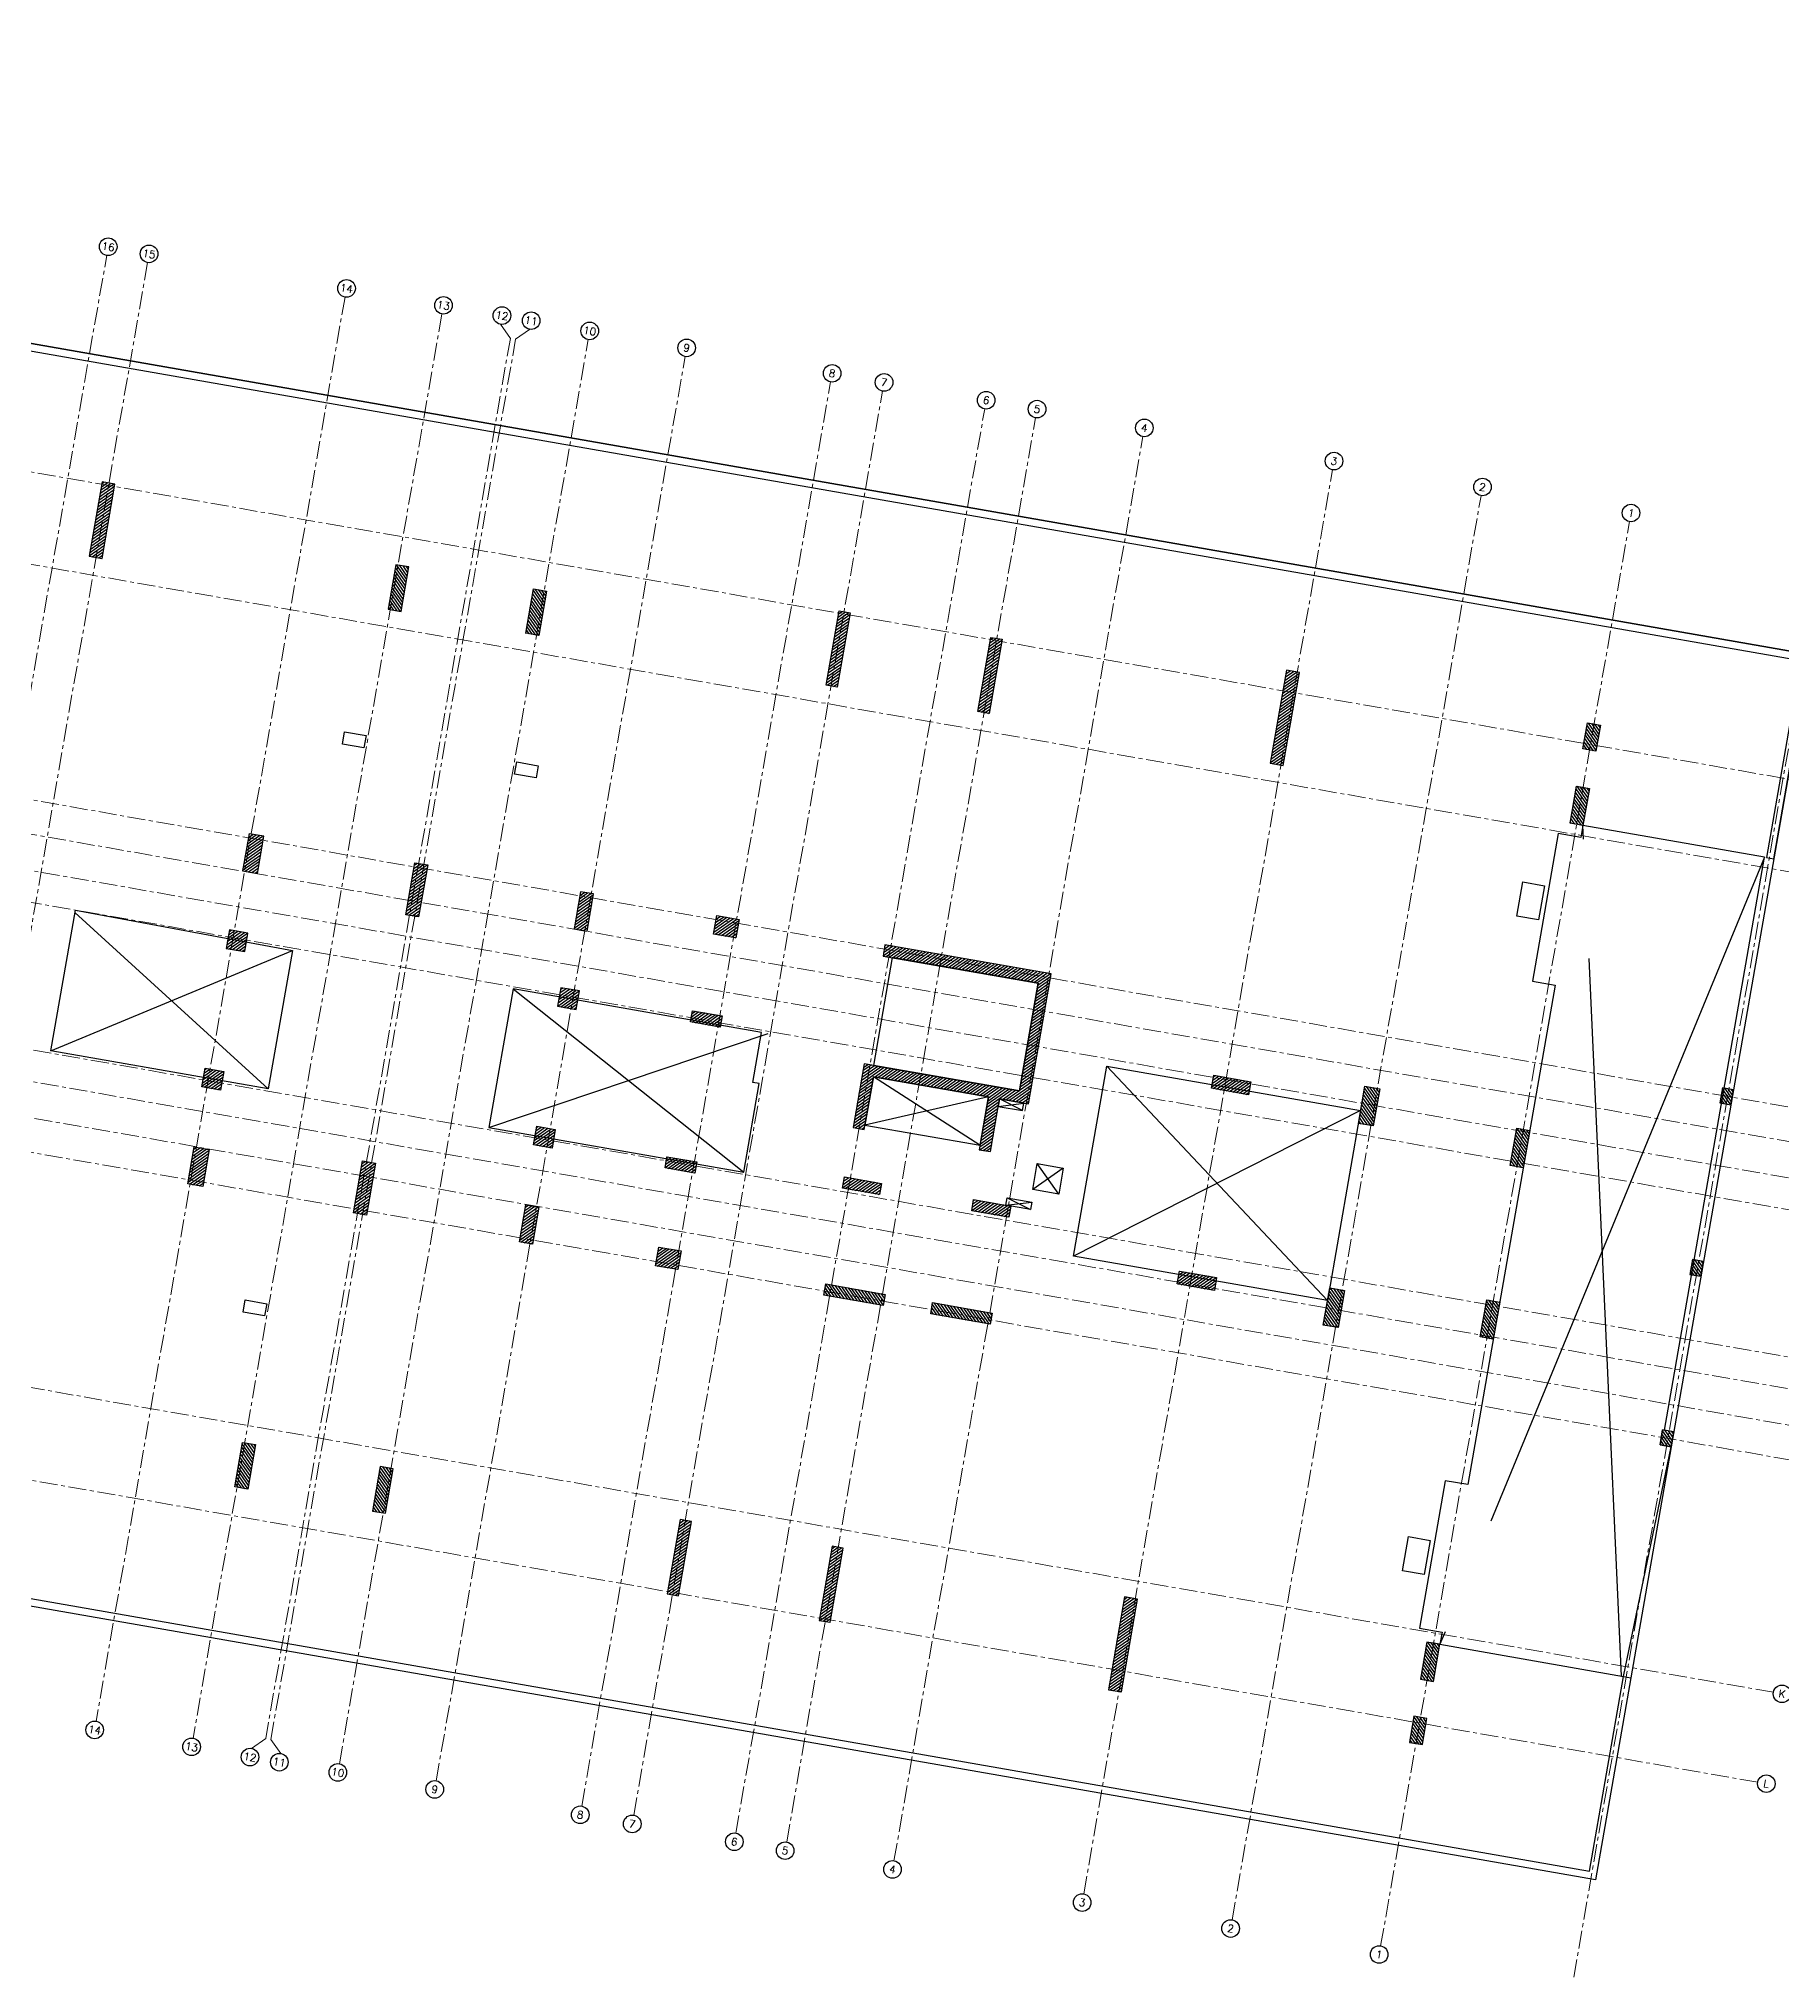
# Model space of a CAD drawing. Header units: metres. Extents: x -9 to 189, y -34 to 47.
# Drawn here: x 101.7 to 148, y -31 to 20.4 of the extents above; entities that cross this region are included whole.
import ezdxf
from ezdxf.enums import TextEntityAlignment as Align

# ---------------------------------------------------------------- set-up
doc = ezdxf.new("R2010")
doc.units = ezdxf.units.M
doc.header["$MEASUREMENT"] = 0
doc.linetypes.add('CENTER2', pattern=[28.575, 19.05, -3.175, 3.175, -3.175])
for name, color, linetype in [('Column', 4, 'Continuous'), ('Opening', 1, 'Continuous'), ('S-COLS-DIMS', 2, 'Continuous'), ('S-COLS-GRID', 1, 'CENTER2'), ('S-COLS-HATH', 8, 'Continuous'), ('S-COLS-LINE', 7, 'Continuous'), ('S-FNDN-PC-LINE', 100, 'Continuous'), ('S-GRID-CIRC', 3, 'Continuous'), ('S-GRID-CIRC-TEXT', 3, 'Continuous'), ('S-OPIN-VOID', 2, 'CENTER2'), ('ShearWall', 6, 'Continuous'), ('Slab', 5, 'Continuous'), ('Wall', 10, 'Continuous')]:
    doc.layers.add(name, color=color, linetype=linetype)
doc.styles.add('S-ROMANS', font='romans.shx', dxfattribs={"width": 0.75})
pattern_1 = [(35.085013, (-230.76746, 166.57674), (-0.035924452, 0.051143756), [])]
pattern_2 = [(35.085013, (-239.56462, 168.11446), (-0.035924452, 0.051143756), [])]
pattern_3 = [(35.085013, (901.31732, -451.085314), (-0.035924452, 0.0511437558), [])]

# ---------------------------------------------------------------- blocks, each defined once
blk = doc.blocks.new('S-GRID-CIRC')
at = {"layer": 'S-GRID-CIRC'}
blk.add_circle((0, 0), 0.35, dxfattribs=at)
at = {"layer": 'S-GRID-CIRC-TEXT', "color": 3, "style": 'S-ROMANS', "flags": 8}
blk.add_attdef('GRID-CIRC', text='', height=0.3, dxfattribs=at).set_placement((0, 0), align=Align.MIDDLE)

msp = doc.modelspace()

# ---------------------------------------------------------------- hatches: boundary and pattern name
at = {"layer": 'S-COLS-HATH', "ltscale": 20}
h = msp.add_hatch(dxfattribs=at)
h.set_pattern_fill('ANSI31', color=256, scale=0.5, angle=-9.915, style=0)
h.set_pattern_definition(pattern_3)
h.paths.add_polyline_path([(103.751, 8.607), (103.407, 8.667), (103.062, 6.697), (103.407, 6.637)])
h = msp.add_hatch(dxfattribs=at)
h.set_pattern_fill('ANSI31', color=256, scale=0.5, angle=80.085, style=0)
h.set_pattern_definition([(125.085013, (208.60368, 335.28193), (-0.051143756, -0.035924452), [])])
h.paths.add_polyline_path([(111.343, 5.229), (111.55, 6.411), (111.205, 6.472), (110.998, 5.29)])
h = msp.add_hatch(dxfattribs=at)
h.set_pattern_fill('ANSI31', color=256, scale=0.5, angle=80.085, style=0)
h.set_pattern_definition([(125.085013, (153.59769, 344.89684), (-0.051143756, -0.035924452), [])])
h.paths.add_polyline_path([(114.653, 4.651), (114.86, 5.833), (115.204, 5.773), (114.998, 4.59)])
h = msp.add_hatch(dxfattribs=at)
h.set_pattern_fill('ANSI31', color=256, scale=0.5, angle=-9.915, style=0)
h.set_pattern_definition(pattern_3)
h.paths.add_polyline_path([(122.965, 5.248), (123.261, 5.197), (122.916, 3.226), (122.621, 3.278)])
h = msp.add_hatch(dxfattribs=at)
h.set_pattern_fill('ANSI31', color=256, scale=0.5, angle=-9.915, style=0)
h.set_pattern_definition(pattern_3)
h.paths.add_polyline_path([(126.994, 4.544), (127.29, 4.492), (126.945, 2.522), (126.649, 2.574)])
h = msp.add_hatch(dxfattribs=at)
h.set_pattern_fill('ANSI31', color=256, scale=0.5, angle=-9.915, style=0)
h.set_pattern_definition(pattern_3)
h.paths.add_polyline_path([(134.405, 1.208), (134.75, 1.148), (135.18, 3.61), (134.836, 3.671)])
h = msp.add_hatch(dxfattribs=at)
h.set_pattern_fill('ANSI31', color=256, scale=0.5, angle=80.085, style=0)
h.set_pattern_definition([(125.085013, (126.08378, 351.03589), (-0.051143756, -0.035924452), [])])
h.paths.add_polyline_path([(142.704, 1.585), (142.824, 2.274), (143.169, 2.214), (143.049, 1.525)])
h = msp.add_hatch(dxfattribs=at)
h.set_pattern_fill('ANSI31', color=256, scale=0.5, angle=80.085, style=0)
h.set_pattern_definition([(125.085013, (126.45915, 353.18334), (-0.051143756, -0.035924452), [])])
h.paths.add_polyline_path([(142.36, -0.385), (142.532, 0.6), (142.877, 0.539), (142.704, -0.446)])
h = msp.add_hatch(dxfattribs=at)
h.set_pattern_fill('ANSI31', color=256, scale=0.5, angle=-9.915, style=0)
h.set_pattern_definition(pattern_2)
h.paths.add_polyline_path([(107.702, -0.733), (107.308, -0.664), (107.136, -1.649), (107.53, -1.718)])
h = msp.add_hatch(dxfattribs=at)
h.set_pattern_fill('ANSI31', color=256, scale=0.5, angle=-9.915, style=0)
h.set_pattern_definition([(35.085013, (-128.586174, 250.48568), (-0.035924452, 0.051143756), [])])
h.paths.add_polyline_path([(111.464, -2.812), (111.705, -1.433), (112.049, -1.493), (111.808, -2.872)])
h = msp.add_hatch(dxfattribs=at)
h.set_pattern_fill('ANSI31', color=256, scale=0.5, angle=-9.915, style=0)
h.set_pattern_definition(pattern_1)
h.paths.add_polyline_path([(116.45, -2.262), (116.105, -2.202), (115.933, -3.187), (116.278, -3.247)])
h = msp.add_hatch(dxfattribs=at)
h.set_pattern_fill('ANSI31', color=256, scale=0.5, angle=-9.915, style=0)
h.set_pattern_definition([(35.085013, (-129.86256, 251.01338), (-0.035924452, 0.051143756), [])])
h.paths.add_polyline_path([(120.225, -3.429), (119.634, -3.326), (119.72, -2.834), (120.311, -2.937)])
h = msp.add_hatch(dxfattribs=at)
h.set_pattern_fill('ANSI31', color=256, scale=0.5, angle=-9.915, style=0)
h.set_pattern_definition(pattern_2)
h.paths.add_polyline_path([(107.279, -3.298), (106.786, -3.212), (106.7, -3.705), (107.193, -3.791)])
h = msp.add_hatch(dxfattribs=at)
h.set_pattern_fill('ANSI31', color=256, scale=0.5, angle=-9.915, style=0)
h.set_pattern_definition([(35.085013, (-98.69116, 148.91303), (-0.035924452, 0.051143756), [])])
h.paths.add_polyline_path([(123.335, -8.46), (123.631, -8.512), (123.875, -7.113), (126.929, -7.647), (126.685, -9.046), (126.98, -9.097), (127.225, -7.699), (127.993, -7.833), (128.596, -4.385), (124.182, -3.614), (124.131, -3.909), (128.248, -4.629), (127.749, -7.486), (123.631, -6.766)])
h = msp.add_hatch(dxfattribs=at)
h.set_pattern_fill('ANSI31', color=256, scale=0.5, angle=-9.915, style=0)
h.set_pattern_definition(pattern_1)
h.paths.add_polyline_path([(116.076, -4.836), (115.583, -4.75), (115.497, -5.242), (115.99, -5.329)])
h = msp.add_hatch(dxfattribs=at)
h.set_pattern_fill('ANSI31', color=256, scale=0.5, angle=-9.915, style=0)
h.set_pattern_definition([(35.085013, (-129.899475, 250.91836), (-0.035924452, 0.051143756), [])])
h.paths.add_polyline_path([(119.812, -5.794), (119.024, -5.656), (119.075, -5.36), (119.863, -5.498)])
h = msp.add_hatch(dxfattribs=at)
h.set_pattern_fill('ANSI31', color=256, scale=0.5, angle=-9.915, style=0)
h.set_pattern_definition(pattern_2)
h.paths.add_polyline_path([(106.55, -7.465), (106.058, -7.379), (106.144, -6.887), (106.637, -6.973)])
h = msp.add_hatch(dxfattribs=at)
h.set_pattern_fill('ANSI31', color=256, scale=0.5, angle=-9.915, style=0)
h.set_pattern_definition([(35.085013, (363.87718, -87.2168), (-0.035924452, 0.051143756), [])])
h.paths.add_polyline_path([(133.832, -7.59), (132.846, -7.417), (132.906, -7.072), (133.892, -7.245)])
h = msp.add_hatch(dxfattribs=at)
h.set_pattern_fill('ANSI31', color=256, scale=0.5, angle=80.085, style=0)
h.set_pattern_definition([(125.085013, (120.100995, 342.07219), (-0.051143756, -0.035924452), [])])
h.paths.add_polyline_path([(136.745, -8.347), (136.917, -7.362), (137.311, -7.431), (137.139, -8.416)])
h = msp.add_hatch(dxfattribs=at)
h.set_pattern_fill('ANSI31', color=256, scale=0.5, angle=-279.9152, style=0)
h.set_pattern_definition([(125.084831408, (813176.30379, 676775.28227), (-0.051143869795, -0.035924289588), [])])
h.paths.add_polyline_path([(146.403, -7.406), (146.334, -7.8), (146.63, -7.852), (146.699, -7.458)])
h = msp.add_hatch(dxfattribs=at)
h.set_pattern_fill('ANSI31', color=256, scale=0.5, angle=-279.9152, style=0)
h.set_pattern_definition([(125.0848314094, (813176.303776, 676775.28229), (-0.051143869794, -0.035924289589), [])])
h.paths.add_polyline_path([(146.403, -7.406), (146.334, -7.8), (146.63, -7.852), (146.699, -7.458)])
h = msp.add_hatch(dxfattribs=at)
h.set_pattern_fill('ANSI31', color=256, scale=0.5, angle=-9.915, style=0)
h.set_pattern_definition(pattern_1)
h.paths.add_polyline_path([(115.348, -9.003), (114.855, -8.917), (114.941, -8.424), (115.434, -8.51)])
h = msp.add_hatch(dxfattribs=at)
h.set_pattern_fill('ANSI31', color=256, scale=0.5, angle=80.085, style=0)
h.set_pattern_definition([(125.085013, (124.0172, 340.31662), (-0.051143756, -0.035924452), [])])
h.paths.add_polyline_path([(140.773, -9.463), (140.945, -8.478), (141.29, -8.538), (141.118, -9.523)])
h = msp.add_hatch(dxfattribs=at)
h.set_pattern_fill('ANSI31', color=256, scale=0.5, angle=-9.915, style=0)
h.set_pattern_definition(pattern_2)
h.paths.add_polyline_path([(106.078, -10.022), (105.684, -9.953), (105.856, -8.968), (106.25, -9.037)])
h = msp.add_hatch(dxfattribs=at)
h.set_pattern_fill('ANSI31', color=256, scale=0.5, angle=-9.915, style=0)
h.set_pattern_definition([(35.085013, (-129.88228, 251.01674), (-0.035924452, 0.051143756), [])])
h.paths.add_polyline_path([(119.135, -9.665), (118.347, -9.527), (118.398, -9.232), (119.187, -9.369)])
h = msp.add_hatch(dxfattribs=at)
h.set_pattern_fill('ANSI31', color=256, scale=0.5, angle=-9.915, style=0)
h.set_pattern_definition([(35.085013, (-129.968834, 242.57561), (-0.035924452, 0.051143756), [])])
h.paths.add_polyline_path([(110.081, -10.722), (110.322, -9.343), (110.667, -9.403), (110.426, -10.782)])
h = msp.add_hatch(dxfattribs=at)
h.set_pattern_fill('ANSI31', color=256, scale=0.5, angle=-9.915, style=0)
h.set_pattern_definition([(35.085013, (-125.17622, 250.47842), (-0.035924452, 0.051143756), [])])
h.paths.add_polyline_path([(124.038, -10.238), (123.053, -10.066), (123.105, -9.77), (124.09, -9.942)])
h = msp.add_hatch(dxfattribs=at)
h.set_pattern_fill('ANSI31', color=256, scale=0.5, angle=-9.915, style=0)
h.set_pattern_definition(pattern_1)
h.paths.add_polyline_path([(114.826, -11.551), (114.481, -11.491), (114.653, -10.506), (114.998, -10.566)])
h = msp.add_hatch(dxfattribs=at)
h.set_pattern_fill('ANSI31', color=256, scale=0.5, angle=-9.915, style=0)
h.set_pattern_definition(pattern_1)
h.paths.add_polyline_path([(126.534, -10.37), (126.483, -10.665), (127.468, -10.837), (127.519, -10.542)])
h = msp.add_hatch(dxfattribs=at)
h.set_pattern_fill('ANSI31', color=256, scale=0.5, angle=-9.915, style=0)
h.set_pattern_definition([(35.085013, (-129.88158, 250.9151), (-0.035924452, 0.051143756), [])])
h.paths.add_polyline_path([(118.685, -12.226), (118.094, -12.123), (118.18, -11.63), (118.772, -11.733)])
h = msp.add_hatch(dxfattribs=at)
h.set_pattern_fill('ANSI31', color=256, scale=0.5, angle=-9.915, style=0)
h.set_pattern_definition([(35.085013, (362.94256, -92.555644), (-0.035924452, 0.051143756), [])])
h.paths.add_polyline_path([(132.923, -12.781), (131.938, -12.608), (131.998, -12.264), (132.983, -12.436)])
h = msp.add_hatch(dxfattribs=at)
h.set_pattern_fill('ANSI31', color=256, scale=0.5, angle=-279.9152, style=0)
h.set_pattern_definition([(125.084831408, (813175.50798, 676770.72952), (-0.051143869795, -0.035924289588), [])])
h.paths.add_polyline_path([(145.608, -11.959), (145.539, -12.353), (145.834, -12.405), (145.903, -12.011)])
h = msp.add_hatch(dxfattribs=at)
h.set_pattern_fill('ANSI31', color=256, scale=0.5, angle=-279.9152, style=0)
h.set_pattern_definition([(125.0848314094, (813175.507967, 676770.72954), (-0.051143869794, -0.035924289589), [])])
h.paths.add_polyline_path([(145.608, -11.959), (145.539, -12.353), (145.834, -12.405), (145.903, -12.011)])
h = msp.add_hatch(dxfattribs=at)
h.set_pattern_fill('ANSI31', color=256, scale=0.5, angle=80.085, style=0)
h.set_pattern_definition([(125.085013, (-263.582074, 71.25323), (-0.051143756, -0.035924452), [])])
h.paths.add_polyline_path([(122.61, -12.607), (122.559, -12.903), (124.135, -13.178), (124.187, -12.883)])
h = msp.add_hatch(dxfattribs=at)
h.set_pattern_fill('ANSI31', color=256, scale=0.5, angle=80.085, style=0)
h.set_pattern_definition([(125.085013, (119.07132, 336.181503), (-0.051143756, -0.035924452), [])])
h.paths.add_polyline_path([(135.81, -13.696), (135.982, -12.711), (136.376, -12.78), (136.204, -13.765)])
h = msp.add_hatch(dxfattribs=at)
h.set_pattern_fill('ANSI31', color=256, scale=0.5, angle=80.085, style=0)
h.set_pattern_definition([(125.085013, (-244.11745, 169.367074), (-0.051143756, -0.035924452), [])])
h.paths.add_polyline_path([(127.024, -13.379), (126.972, -13.674), (125.396, -13.399), (125.447, -13.103), (127.023, -13.379)])
h = msp.add_hatch(dxfattribs=at)
h.set_pattern_fill('ANSI31', color=256, scale=0.5, angle=80.085, style=0)
h.set_pattern_definition([(125.085013, (123.18967, 335.872767), (-0.051143756, -0.035924452), [])])
h.paths.add_polyline_path([(139.977, -14.014), (140.15, -13.029), (140.494, -13.089), (140.322, -14.074)])
h = msp.add_hatch(dxfattribs=at)
h.set_pattern_fill('ANSI31', color=256, scale=0.5, angle=80.085, style=0)
h.set_pattern_definition([(125.085013, (208.42046, 334.23392), (-0.051143756, -0.035924452), [])])
h.paths.add_polyline_path([(107.48, -16.87), (107.274, -18.052), (106.929, -17.991), (107.136, -16.809)])
h = msp.add_hatch(dxfattribs=at)
h.set_pattern_fill('ANSI31', color=256, scale=0.5, angle=-279.9152, style=0)
h.set_pattern_definition([(125.084831408, (813174.71795, 676766.20983), (-0.051143869795, -0.035924289588), [])])
h.paths.add_polyline_path([(144.817, -16.479), (144.749, -16.873), (145.044, -16.925), (145.113, -16.531)])
h = msp.add_hatch(dxfattribs=at)
h.set_pattern_fill('ANSI31', color=256, scale=0.5, angle=-279.9152, style=0)
h.set_pattern_definition([(125.0848314094, (813174.717936, 676766.209847), (-0.051143869794, -0.035924289589), [])])
h.paths.add_polyline_path([(144.817, -16.479), (144.749, -16.873), (145.044, -16.925), (145.113, -16.531)])
h = msp.add_hatch(dxfattribs=at)
h.set_pattern_fill('ANSI31', color=256, scale=0.5, angle=80.085, style=0)
h.set_pattern_definition([(125.085013, (153.41447, 343.848826), (-0.051143756, -0.035924452), [])])
h.paths.add_polyline_path([(110.79, -17.448), (110.583, -18.63), (110.928, -18.69), (111.135, -17.508)])
h = msp.add_hatch(dxfattribs=at)
h.set_pattern_fill('ANSI31', color=256, scale=0.5, angle=-9.915, style=0)
h.set_pattern_definition(pattern_3)
h.paths.add_polyline_path([(118.407, -20.826), (118.703, -20.878), (119.047, -18.908), (118.752, -18.856)])
h = msp.add_hatch(dxfattribs=at)
h.set_pattern_fill('ANSI31', color=256, scale=0.5, angle=-9.915, style=0)
h.set_pattern_definition(pattern_3)
h.paths.add_polyline_path([(122.436, -21.531), (122.732, -21.582), (123.076, -19.612), (122.781, -19.56)])
h = msp.add_hatch(dxfattribs=at)
h.set_pattern_fill('ANSI31', color=256, scale=0.5, angle=-9.915, style=0)
h.set_pattern_definition(pattern_3)
h.paths.add_polyline_path([(130.109, -23.369), (130.454, -23.429), (130.884, -20.967), (130.54, -20.907)])
h = msp.add_hatch(dxfattribs=at)
h.set_pattern_fill('ANSI31', color=256, scale=0.5, angle=80.085, style=0)
h.set_pattern_definition([(125.085013, (126.342076, 352.51356), (-0.051143756, -0.035924452), [])])
h.paths.add_polyline_path([(138.563, -22.106), (138.391, -23.091), (138.735, -23.151), (138.908, -22.166)])
h = msp.add_hatch(dxfattribs=at)
h.set_pattern_fill('ANSI31', color=256, scale=0.5, angle=80.085, style=0)
h.set_pattern_definition([(125.085013, (126.08378, 351.03589), (-0.051143756, -0.035924452), [])])
h.paths.add_polyline_path([(138.218, -24.076), (138.098, -24.766), (138.443, -24.826), (138.563, -24.136)])

# ---------------------------------------------------------------- linework, layer by layer
at = {"layer": 'Column', "linetype": 'Continuous'}
for points in [[(111.343, 5.229), (111.55, 6.411), (111.205, 6.472), (110.998, 5.29)], [(114.653, 4.651), (114.86, 5.833), (115.204, 5.773), (114.998, 4.59)], [(142.704, 1.585), (142.824, 2.274), (143.169, 2.214), (143.049, 1.525)], [(142.36, -0.385), (142.532, 0.6), (142.877, 0.539), (142.704, -0.446)], [(107.702, -0.733), (107.308, -0.664), (107.136, -1.649), (107.53, -1.718)], [(111.464, -2.812), (111.705, -1.433), (112.049, -1.493), (111.808, -2.872)], [(116.45, -2.262), (116.105, -2.202), (115.933, -3.187), (116.278, -3.247)], [(120.225, -3.429), (119.634, -3.326), (119.72, -2.834), (120.311, -2.937)], [(107.279, -3.298), (106.786, -3.212), (106.7, -3.705), (107.193, -3.791)], [(116.076, -4.836), (115.583, -4.75), (115.497, -5.242), (115.99, -5.329)], [(119.812, -5.794), (119.024, -5.656), (119.075, -5.36), (119.863, -5.498)], [(106.55, -7.465), (106.058, -7.379), (106.144, -6.887), (106.637, -6.973)], [(133.832, -7.59), (132.846, -7.417), (132.906, -7.072), (133.892, -7.245)], [(136.745, -8.347), (136.917, -7.362), (137.311, -7.431), (137.139, -8.416)], [(115.348, -9.003), (114.855, -8.917), (114.941, -8.424), (115.434, -8.51)], [(140.773, -9.463), (140.945, -8.478), (141.29, -8.538), (141.118, -9.523)], [(106.078, -10.022), (105.684, -9.953), (105.856, -8.968), (106.25, -9.037)], [(119.135, -9.665), (118.347, -9.527), (118.398, -9.232), (119.187, -9.369)], [(110.081, -10.722), (110.322, -9.343), (110.667, -9.403), (110.426, -10.782)], [(124.038, -10.238), (123.053, -10.066), (123.105, -9.77), (124.09, -9.942)], [(114.826, -11.551), (114.481, -11.491), (114.653, -10.506), (114.998, -10.566)], [(127.519, -10.542), (127.468, -10.837), (126.483, -10.665), (126.534, -10.37)], [(118.685, -12.226), (118.094, -12.123), (118.18, -11.63), (118.772, -11.733)], [(132.923, -12.781), (131.938, -12.608), (131.998, -12.264), (132.983, -12.436)], [(135.81, -13.696), (135.982, -12.711), (136.376, -12.779), (136.204, -13.765)], [(139.977, -14.014), (140.15, -13.029), (140.494, -13.089), (140.322, -14.074)], [(107.48, -16.87), (107.274, -18.052), (106.929, -17.991), (107.136, -16.809)], [(110.79, -17.448), (110.583, -18.63), (110.928, -18.69), (111.135, -17.508)], [(138.563, -22.106), (138.391, -23.091), (138.735, -23.151), (138.908, -22.166)], [(138.218, -24.076), (138.098, -24.766), (138.443, -24.826), (138.563, -24.136)]]:
    msp.add_lwpolyline(points, close=True, dxfattribs=at)
at = {"layer": 'Column'}
for points in [[(146.403, -7.406), (146.334, -7.8), (146.63, -7.852), (146.699, -7.458)], [(145.608, -11.959), (145.539, -12.353), (145.834, -12.405), (145.903, -12.011)], [(144.817, -16.479), (144.749, -16.873), (145.044, -16.925), (145.113, -16.531)]]:
    msp.add_lwpolyline(points, close=True, dxfattribs=at)
at = {"layer": 'Opening'}
for points in [[(109.841, 2.038), (110.412, 1.938), (110.356, 1.615), (109.785, 1.715)], [(114.412, 1.239), (114.983, 1.139), (114.927, 0.816), (114.355, 0.916)], [(138.363, -21.74), (138.964, -21.845), (138.908, -22.166), (143.776, -23.017), (145.044, -16.925), (144.749, -16.873), (144.817, -16.479), (144.867, -16.488), (147.524, -1.288), (142.704, -0.446), (142.648, -0.767), (142.047, -0.662), (141.363, -4.576), (141.964, -4.681), (139.648, -17.931), (139.047, -17.826)], [(140.952, -2.851), (141.111, -1.945), (141.682, -2.045), (141.524, -2.951)], [(102.046, -6.424), (102.699, -2.691), (108.461, -3.759), (107.818, -7.433)], [(123.876, -6.809), (127.749, -7.486), (128.248, -4.629), (124.375, -3.952)], [(114.312, -4.782), (113.67, -8.456), (120.437, -9.639), (120.847, -7.294), (120.674, -7.264), (120.907, -5.934)], [(123.652, -8.394), (126.705, -8.927), (126.929, -7.647), (123.875, -7.113)], [(130.067, -6.83), (136.804, -8.008), (135.924, -13.045), (129.185, -11.873)], [(127.19, -7.896), (127.83, -8.008), (127.865, -7.81), (127.225, -7.699)], [(128.224, -9.416), (128.913, -9.537), (128.793, -10.226), (128.103, -10.106)], [(127.426, -10.322), (128.076, -10.436), (128.041, -10.633), (127.391, -10.519)], [(107.205, -13.031), (107.777, -13.131), (107.72, -13.454), (107.149, -13.354)], [(137.917, -20.215), (138.075, -19.309), (138.647, -19.409), (138.488, -20.315)]]:
    msp.add_lwpolyline(points, close=True, dxfattribs=at)
at = {"layer": 'S-COLS-DIMS'}
msp.add_line((123.898, -10.213), (123.898, -10.213), dxfattribs=at)
at = {"layer": 'S-COLS-GRID', "lineweight": 0, "ltscale": 0.025}
for p, q in [((151.876, 0.134), (35.809, 20.422)), ((151.46, -2.25), (35.392, 18.038)), ((96.928, -23.101), (103.531, 14.676)), ((104.615, 14.486), (98.011, -23.29)), ((109.855, 13.57), (103.252, -24.206)), ((112.426, 13.121), (105.823, -24.656)), ((114.242, 12.474), (107.751, -24.663)), ((107.888, -24.689), (114.38, 12.451)), ((109.704, -25.334), (116.307, 12.443)), ((114.242, 12.474), (113.978, 12.85)), ((114.38, 12.451), (114.754, 12.714)), ((149.669, -8.18), (34.314, 11.983)), ((112.275, -25.784), (118.878, 11.993)), ((116.137, -26.459), (122.74, 11.318)), ((149.853, -9.126), (34.172, 11.095)), ((117.516, -26.7), (124.119, 11.077)), ((120.225, -27.173), (126.828, 10.604)), ((121.574, -27.409), (128.177, 10.368)), ((149.69, -10.062), (34.003, 10.16)), ((124.421, -27.907), (131.024, 9.87)), ((149.207, -10.82), (33.862, 9.342)), ((129.455, -28.786), (136.058, 8.99)), ((133.394, -29.475), (139.998, 8.302)), ((137.335, -30.164), (143.939, 7.613)), ((142.457, -30.997), (149.061, 6.78)), ((148.698, -14.64), (33.183, 5.552)), ((148.895, -15.517), (33.066, 4.73)), ((148.731, -16.452), (32.886, 3.797)), ((148.237, -17.28), (32.733, 2.91)), ((147.756, -23.439), (31.689, -3.151)), ((147.339, -25.823), (31.272, -5.534)), ((107.751, -24.663), (107.375, -24.927)), ((107.888, -24.688), (108.151, -25.063))]:
    msp.add_line(p, q, dxfattribs=at)
at = {"layer": 'S-COLS-LINE', "linetype": 'Continuous'}
msp.add_lwpolyline([(135.81, -13.696), (135.982, -12.711), (136.376, -12.78), (136.204, -13.765)], close=True, dxfattribs=at)
at = {"layer": 'S-FNDN-PC-LINE'}
msp.add_lwpolyline([(138.488, -20.315), (137.917, -20.215), (138.075, -19.309), (138.647, -19.409)], close=True, dxfattribs=at)
at = {"layer": 'S-OPIN-VOID'}
for p, q in [((143.727, -23.009), (142.704, -0.446)), ((147.524, -1.288), (138.908, -22.166)), ((102.688, -2.75), (107.818, -7.433)), ((102.046, -6.424), (108.461, -3.759)), ((114.312, -4.782), (120.437, -9.639)), ((113.67, -8.456), (121.08, -5.965)), ((126.703, -8.927), (123.874, -7.113)), ((135.928, -13.049), (130.067, -6.83)), ((126.927, -7.647), (123.65, -8.393)), ((127.83, -8.008), (127.225, -7.699)), ((127.19, -7.896), (127.865, -7.81)), ((136.804, -8.008), (129.185, -11.873)), ((128.913, -9.537), (128.103, -10.106)), ((128.793, -10.226), (128.224, -9.416)), ((127.391, -10.519), (128.076, -10.436)), ((127.426, -10.322), (128.041, -10.633))]:
    msp.add_line(p, q, dxfattribs=at)
at = {"layer": 'ShearWall'}
for points in [[(103.751, 8.607), (103.407, 8.667), (103.062, 6.697), (103.407, 6.637)], [(122.965, 5.248), (123.261, 5.197), (122.916, 3.226), (122.621, 3.278)], [(126.994, 4.544), (127.29, 4.492), (126.945, 2.522), (126.649, 2.574)], [(134.405, 1.208), (134.75, 1.148), (135.18, 3.61), (134.836, 3.671)], [(124.187, -12.883), (124.135, -13.178), (122.559, -12.903), (122.61, -12.607)], [(127.024, -13.379), (126.972, -13.674), (125.396, -13.399), (125.447, -13.103), (127.023, -13.379), (127.023, -13.379)], [(118.407, -20.826), (118.703, -20.878), (119.047, -18.908), (118.752, -18.856)], [(122.436, -21.531), (122.732, -21.582), (123.076, -19.612), (122.781, -19.56)], [(130.109, -23.369), (130.454, -23.429), (130.884, -20.967), (130.54, -20.907)]]:
    msp.add_lwpolyline(points, close=True, dxfattribs=at)
msp.add_lwpolyline([(123.335, -8.46), (123.631, -8.512), (123.875, -7.113), (126.929, -7.647), (126.685, -9.046), (126.98, -9.097), (127.225, -7.699), (127.993, -7.833), (128.596, -4.385), (124.182, -3.614), (124.131, -3.909), (128.248, -4.629), (127.749, -7.486), (123.631, -6.766), (123.335, -8.46)], dxfattribs=at)
at = {"layer": 'Slab'}
msp.add_lwpolyline([(51.087, -12.348), (51.56, -9.639), (51.462, -9.622), (51.983, -6.641), (52.584, -6.746), (53.268, -2.831), (52.667, -2.726), (54.983, 10.523), (55.584, 10.418), (56.268, 14.332), (55.667, 14.437), (56.188, 17.418), (56.287, 17.401), (56.77, 20.166), (148.718, 4.093), (143.973, -23.052), (143.036, -28.414), (51.214, -12.363)], close=True, dxfattribs=at)
at = {"layer": 'Wall', "elevation": 0}
msp.add_lwpolyline([(148.487, 3.931), (147.573, -1.297), (147.77, -1.331), (148.718, 4.093), (56.77, 20.166), (56.735, 19.969)], close=True, dxfattribs=at)
at = {"layer": 'Wall'}
msp.add_lwpolyline([(143.973, -23.052), (143.036, -28.414), (51.214, -12.363), (51.087, -12.348), (51.121, -12.151), (51.249, -12.166), (142.873, -28.182), (143.776, -23.017)], close=True, dxfattribs=at)

# ---------------------------------------------------------------- block references
at = {"layer": 'S-GRID-CIRC', "extrusion": (4.60555e-06, 2.5355e-07, 1)}
ref = msp.add_blockref('S-GRID-CIRC', (103.571, 14.906, 0), dxfattribs=dict(at, xscale=0.6670000000000025, yscale=0.6670000000000025, zscale=0.6670000000000025, rotation=350.0850132742568))
ref.add_attrib('GRID-CIRC', '16', dxfattribs={"layer": 'S-GRID-CIRC-TEXT', "color": 3, "extrusion": (4.60555e-06, 2.5355e-07, 1), "height": 0.2001, "rotation": 350.085, "style": 'S-ROMANS'}).set_placement((103.571, 14.906, 0), align=Align.MIDDLE)
ref = msp.add_blockref('S-GRID-CIRC', (104.655, 14.716, 0), dxfattribs=dict(at, xscale=0.6670000000000025, yscale=0.6670000000000025, zscale=0.6670000000000025, rotation=350.0850132742568))
ref.add_attrib('GRID-CIRC', '15', dxfattribs={"layer": 'S-GRID-CIRC-TEXT', "color": 3, "extrusion": (4.60555e-06, 2.5355e-07, 1), "height": 0.2001, "rotation": 350.085, "style": 'S-ROMANS'}).set_placement((104.655, 14.716, 0), align=Align.MIDDLE)
ref = msp.add_blockref('S-GRID-CIRC', (109.895, 13.8, 0.001), dxfattribs=dict(at, xscale=0.6670000000000025, yscale=0.6670000000000025, zscale=0.6670000000000025, rotation=350.0850132742568))
ref.add_attrib('GRID-CIRC', '14', dxfattribs={"layer": 'S-GRID-CIRC-TEXT', "color": 3, "extrusion": (4.60555e-06, 2.5355e-07, 1), "height": 0.2001, "rotation": 350.085, "style": 'S-ROMANS'}).set_placement((109.895, 13.8, 0.001), align=Align.MIDDLE)
ref = msp.add_blockref('S-GRID-CIRC', (112.467, 13.351, 0.001), dxfattribs=dict(at, xscale=0.6670000000000025, yscale=0.6670000000000025, zscale=0.6670000000000025, rotation=350.0850132742568))
ref.add_attrib('GRID-CIRC', '13', dxfattribs={"layer": 'S-GRID-CIRC-TEXT', "color": 3, "extrusion": (4.60555e-06, 2.5355e-07, 1), "height": 0.2001, "rotation": 350.085, "style": 'S-ROMANS'}).set_placement((112.467, 13.351, 0.001), align=Align.MIDDLE)
ref = msp.add_blockref('S-GRID-CIRC', (114.018, 13.08, 0.001), dxfattribs=dict(at, xscale=0.6670000000000025, yscale=0.6670000000000025, zscale=0.6670000000000025, rotation=350.0850132742568))
ref.add_attrib('GRID-CIRC', '12', dxfattribs={"layer": 'S-GRID-CIRC-TEXT', "color": 3, "extrusion": (4.60555e-06, 2.5355e-07, 1), "height": 0.2001, "rotation": 350.085, "style": 'S-ROMANS'}).set_placement((114.018, 13.08, 0.001), align=Align.MIDDLE)
ref = msp.add_blockref('S-GRID-CIRC', (114.794, 12.944, 0.001), dxfattribs=dict(at, xscale=0.6670000000000025, yscale=0.6670000000000025, zscale=0.6670000000000025, rotation=350.0850132742568))
ref.add_attrib('GRID-CIRC', '11', dxfattribs={"layer": 'S-GRID-CIRC-TEXT', "color": 3, "extrusion": (4.60555e-06, 2.5355e-07, 1), "height": 0.2001, "rotation": 350.085, "style": 'S-ROMANS'}).set_placement((114.794, 12.944, 0.001), align=Align.MIDDLE)
ref = msp.add_blockref('S-GRID-CIRC', (116.348, 12.673, 0.001), dxfattribs=dict(at, xscale=0.6670000000000025, yscale=0.6670000000000025, zscale=0.6670000000000025, rotation=350.0850132742568))
ref.add_attrib('GRID-CIRC', '10', dxfattribs={"layer": 'S-GRID-CIRC-TEXT', "color": 3, "extrusion": (4.60555e-06, 2.5355e-07, 1), "height": 0.2001, "rotation": 350.085, "style": 'S-ROMANS'}).set_placement((116.348, 12.673, 0.001), align=Align.MIDDLE)
ref = msp.add_blockref('S-GRID-CIRC', (118.919, 12.223, 0.001), dxfattribs=dict(at, xscale=0.6670000000000025, yscale=0.6670000000000025, zscale=0.6670000000000025, rotation=350.0850132742568))
ref.add_attrib('GRID-CIRC', '9', dxfattribs={"layer": 'S-GRID-CIRC-TEXT', "color": 3, "extrusion": (4.60555e-06, 2.5355e-07, 1), "height": 0.2, "rotation": 350.085, "style": 'S-ROMANS'}).set_placement((118.919, 12.223, 0.001), align=Align.MIDDLE)
ref = msp.add_blockref('S-GRID-CIRC', (122.78, 11.548, 0.001), dxfattribs=dict(at, xscale=0.6670000000000025, yscale=0.6670000000000025, zscale=0.6670000000000025, rotation=350.0850132742568))
ref.add_attrib('GRID-CIRC', '8', dxfattribs={"layer": 'S-GRID-CIRC-TEXT', "color": 3, "extrusion": (4.60555e-06, 2.5355e-07, 1), "height": 0.2, "rotation": 350.085, "style": 'S-ROMANS'}).set_placement((122.78, 11.548, 0.001), align=Align.MIDDLE)
ref = msp.add_blockref('S-GRID-CIRC', (124.159, 11.307, 0.001), dxfattribs=dict(at, xscale=0.6670000000000025, yscale=0.6670000000000025, zscale=0.6670000000000025, rotation=350.0850132742568))
ref.add_attrib('GRID-CIRC', '7', dxfattribs={"layer": 'S-GRID-CIRC-TEXT', "color": 3, "extrusion": (4.60555e-06, 2.5355e-07, 1), "height": 0.2, "rotation": 350.085, "style": 'S-ROMANS'}).set_placement((124.159, 11.307, 0.001), align=Align.MIDDLE)
ref = msp.add_blockref('S-GRID-CIRC', (126.868, 10.834, 0.001), dxfattribs=dict(at, xscale=0.6670000000000025, yscale=0.6670000000000025, zscale=0.6670000000000025, rotation=350.0850132742568))
ref.add_attrib('GRID-CIRC', '6', dxfattribs={"layer": 'S-GRID-CIRC-TEXT', "color": 3, "extrusion": (4.60555e-06, 2.5355e-07, 1), "height": 0.2, "rotation": 350.085, "style": 'S-ROMANS'}).set_placement((126.868, 10.834, 0.001), align=Align.MIDDLE)
ref = msp.add_blockref('S-GRID-CIRC', (128.218, 10.598, 0.001), dxfattribs=dict(at, xscale=0.6670000000000025, yscale=0.6670000000000025, zscale=0.6670000000000025, rotation=350.0850132742568))
ref.add_attrib('GRID-CIRC', '5', dxfattribs={"layer": 'S-GRID-CIRC-TEXT', "color": 3, "extrusion": (4.60555e-06, 2.5355e-07, 1), "height": 0.2, "rotation": 350.085, "style": 'S-ROMANS'}).set_placement((128.218, 10.598, 0.001), align=Align.MIDDLE)
ref = msp.add_blockref('S-GRID-CIRC', (131.065, 10.1, 0.001), dxfattribs=dict(at, xscale=0.6670000000000025, yscale=0.6670000000000025, zscale=0.6670000000000025, rotation=350.0850132742568))
ref.add_attrib('GRID-CIRC', '4', dxfattribs={"layer": 'S-GRID-CIRC-TEXT', "color": 3, "extrusion": (4.60555e-06, 2.5355e-07, 1), "height": 0.2, "rotation": 350.085, "style": 'S-ROMANS'}).set_placement((131.065, 10.1, 0.001), align=Align.MIDDLE)
ref = msp.add_blockref('S-GRID-CIRC', (136.098, 9.22, 0.001), dxfattribs=dict(at, xscale=0.6670000000000025, yscale=0.6670000000000025, zscale=0.6670000000000025, rotation=350.0850132742568))
ref.add_attrib('GRID-CIRC', '3', dxfattribs={"layer": 'S-GRID-CIRC-TEXT', "color": 3, "extrusion": (4.60555e-06, 2.5355e-07, 1), "height": 0.2, "rotation": 350.085, "style": 'S-ROMANS'}).set_placement((136.098, 9.22, 0.001), align=Align.MIDDLE)
ref = msp.add_blockref('S-GRID-CIRC', (140.037, 8.532, 0.001), dxfattribs=dict(at, xscale=0.6670000000000025, yscale=0.6670000000000025, zscale=0.6670000000000025, rotation=350.0850132742568))
ref.add_attrib('GRID-CIRC', '2', dxfattribs={"layer": 'S-GRID-CIRC-TEXT', "color": 3, "extrusion": (4.60555e-06, 2.5355e-07, 1), "height": 0.2, "rotation": 350.085, "style": 'S-ROMANS'}).set_placement((140.037, 8.532, 0.001), align=Align.MIDDLE)
ref = msp.add_blockref('S-GRID-CIRC', (143.979, 7.843, 0.001), dxfattribs=dict(at, xscale=0.6670000000000025, yscale=0.6670000000000025, zscale=0.6670000000000025, rotation=350.0850132742568))
ref.add_attrib('GRID-CIRC', '1', dxfattribs={"layer": 'S-GRID-CIRC-TEXT', "color": 3, "extrusion": (4.60555e-06, 2.5355e-07, 1), "height": 0.2, "rotation": 350.085, "style": 'S-ROMANS'}).set_placement((143.979, 7.843, 0.001), align=Align.MIDDLE)
ref = msp.add_blockref('S-GRID-CIRC', (147.986, -23.479, 0.001), dxfattribs=dict(at, xscale=0.6670000000000025, yscale=0.6670000000000025, zscale=0.6670000000000025, rotation=350.0850132742568))
ref.add_attrib('GRID-CIRC', 'K', dxfattribs={"layer": 'S-GRID-CIRC-TEXT', "color": 3, "extrusion": (4.60555e-06, 2.5355e-07, 1), "height": 0.2, "rotation": 350.085, "style": 'S-ROMANS'}).set_placement((147.986, -23.479, 0.001), align=Align.MIDDLE)
ref = msp.add_blockref('S-GRID-CIRC', (103.212, -24.436, 0), dxfattribs=dict(at, xscale=0.6670000000000025, yscale=0.6670000000000025, zscale=0.6670000000000025, rotation=350.0850132742568))
ref.add_attrib('GRID-CIRC', '14', dxfattribs={"layer": 'S-GRID-CIRC-TEXT', "color": 3, "extrusion": (4.60555e-06, 2.5355e-07, 1), "height": 0.2001, "rotation": 350.085, "style": 'S-ROMANS'}).set_placement((103.212, -24.436, 0), align=Align.MIDDLE)
ref = msp.add_blockref('S-GRID-CIRC', (105.783, -24.886, 0), dxfattribs=dict(at, xscale=0.6670000000000025, yscale=0.6670000000000025, zscale=0.6670000000000025, rotation=350.0850132742568))
ref.add_attrib('GRID-CIRC', '13', dxfattribs={"layer": 'S-GRID-CIRC-TEXT', "color": 3, "extrusion": (4.60555e-06, 2.5355e-07, 1), "height": 0.2001, "rotation": 350.085, "style": 'S-ROMANS'}).set_placement((105.783, -24.886, 0), align=Align.MIDDLE)
ref = msp.add_blockref('S-GRID-CIRC', (107.334, -25.157, 0), dxfattribs=dict(at, xscale=0.6670000000000025, yscale=0.6670000000000025, zscale=0.6670000000000025, rotation=350.0850132742568))
ref.add_attrib('GRID-CIRC', '12', dxfattribs={"layer": 'S-GRID-CIRC-TEXT', "color": 3, "extrusion": (4.60555e-06, 2.5355e-07, 1), "height": 0.2001, "rotation": 350.085, "style": 'S-ROMANS'}).set_placement((107.334, -25.157, 0), align=Align.MIDDLE)
ref = msp.add_blockref('S-GRID-CIRC', (108.111, -25.293, 0), dxfattribs=dict(at, xscale=0.6670000000000025, yscale=0.6670000000000025, zscale=0.6670000000000025, rotation=350.0850132742568))
ref.add_attrib('GRID-CIRC', '11', dxfattribs={"layer": 'S-GRID-CIRC-TEXT', "color": 3, "extrusion": (4.60555e-06, 2.5355e-07, 1), "height": 0.2001, "rotation": 350.085, "style": 'S-ROMANS'}).set_placement((108.111, -25.293, 0), align=Align.MIDDLE)
ref = msp.add_blockref('S-GRID-CIRC', (109.664, -25.564, 0), dxfattribs=dict(at, xscale=0.6670000000000025, yscale=0.6670000000000025, zscale=0.6670000000000025, rotation=350.0850132742568))
ref.add_attrib('GRID-CIRC', '10', dxfattribs={"layer": 'S-GRID-CIRC-TEXT', "color": 3, "extrusion": (4.60555e-06, 2.5355e-07, 1), "height": 0.2001, "rotation": 350.085, "style": 'S-ROMANS'}).set_placement((109.664, -25.564, 0), align=Align.MIDDLE)
ref = msp.add_blockref('S-GRID-CIRC', (147.569, -25.863, 0.001), dxfattribs=dict(at, xscale=0.6670000000000025, yscale=0.6670000000000025, zscale=0.6670000000000025, rotation=350.0850132742568))
ref.add_attrib('GRID-CIRC', 'L', dxfattribs={"layer": 'S-GRID-CIRC-TEXT', "color": 3, "extrusion": (4.60555e-06, 2.5355e-07, 1), "height": 0.2, "rotation": 350.085, "style": 'S-ROMANS'}).set_placement((147.569, -25.863, 0.001), align=Align.MIDDLE)
ref = msp.add_blockref('S-GRID-CIRC', (112.235, -26.014, 0.001), dxfattribs=dict(at, xscale=0.6670000000000025, yscale=0.6670000000000025, zscale=0.6670000000000025, rotation=350.0850132742568))
ref.add_attrib('GRID-CIRC', '9', dxfattribs={"layer": 'S-GRID-CIRC-TEXT', "color": 3, "extrusion": (4.60555e-06, 2.5355e-07, 1), "height": 0.2, "rotation": 350.085, "style": 'S-ROMANS'}).set_placement((112.235, -26.014, 0.001), align=Align.MIDDLE)
ref = msp.add_blockref('S-GRID-CIRC', (116.096, -26.688, 0.001), dxfattribs=dict(at, xscale=0.6670000000000025, yscale=0.6670000000000025, zscale=0.6670000000000025, rotation=350.0850132742568))
ref.add_attrib('GRID-CIRC', '8', dxfattribs={"layer": 'S-GRID-CIRC-TEXT', "color": 3, "extrusion": (4.60555e-06, 2.5355e-07, 1), "height": 0.2, "rotation": 350.085, "style": 'S-ROMANS'}).set_placement((116.096, -26.688, 0.001), align=Align.MIDDLE)
ref = msp.add_blockref('S-GRID-CIRC', (117.476, -26.93, 0.001), dxfattribs=dict(at, xscale=0.6670000000000025, yscale=0.6670000000000025, zscale=0.6670000000000025, rotation=350.0850132742568))
ref.add_attrib('GRID-CIRC', '7', dxfattribs={"layer": 'S-GRID-CIRC-TEXT', "color": 3, "extrusion": (4.60555e-06, 2.5355e-07, 1), "height": 0.2, "rotation": 350.085, "style": 'S-ROMANS'}).set_placement((117.476, -26.93, 0.001), align=Align.MIDDLE)
ref = msp.add_blockref('S-GRID-CIRC', (120.184, -27.403, 0.001), dxfattribs=dict(at, xscale=0.6670000000000025, yscale=0.6670000000000025, zscale=0.6670000000000025, rotation=350.0850132742568))
ref.add_attrib('GRID-CIRC', '6', dxfattribs={"layer": 'S-GRID-CIRC-TEXT', "color": 3, "extrusion": (4.60555e-06, 2.5355e-07, 1), "height": 0.2, "rotation": 350.085, "style": 'S-ROMANS'}).set_placement((120.184, -27.403, 0.001), align=Align.MIDDLE)
ref = msp.add_blockref('S-GRID-CIRC', (121.534, -27.639, 0.001), dxfattribs=dict(at, xscale=0.6670000000000025, yscale=0.6670000000000025, zscale=0.6670000000000025, rotation=350.0850132742568))
ref.add_attrib('GRID-CIRC', '5', dxfattribs={"layer": 'S-GRID-CIRC-TEXT', "color": 3, "extrusion": (4.60555e-06, 2.5355e-07, 1), "height": 0.2, "rotation": 350.085, "style": 'S-ROMANS'}).set_placement((121.534, -27.639, 0.001), align=Align.MIDDLE)
ref = msp.add_blockref('S-GRID-CIRC', (124.381, -28.137, 0.001), dxfattribs=dict(at, xscale=0.6670000000000025, yscale=0.6670000000000025, zscale=0.6670000000000025, rotation=350.0850132742568))
ref.add_attrib('GRID-CIRC', '4', dxfattribs={"layer": 'S-GRID-CIRC-TEXT', "color": 3, "extrusion": (4.60555e-06, 2.5355e-07, 1), "height": 0.2, "rotation": 350.085, "style": 'S-ROMANS'}).set_placement((124.381, -28.137, 0.001), align=Align.MIDDLE)
ref = msp.add_blockref('S-GRID-CIRC', (129.415, -29.016, 0.001), dxfattribs=dict(at, xscale=0.6670000000000025, yscale=0.6670000000000025, zscale=0.6670000000000025, rotation=350.0850132742568))
ref.add_attrib('GRID-CIRC', '3', dxfattribs={"layer": 'S-GRID-CIRC-TEXT', "color": 3, "extrusion": (4.60555e-06, 2.5355e-07, 1), "height": 0.2, "rotation": 350.085, "style": 'S-ROMANS'}).set_placement((129.415, -29.016, 0.001), align=Align.MIDDLE)
ref = msp.add_blockref('S-GRID-CIRC', (133.353, -29.705, 0.001), dxfattribs=dict(at, xscale=0.6670000000000025, yscale=0.6670000000000025, zscale=0.6670000000000025, rotation=350.0850132742568))
ref.add_attrib('GRID-CIRC', '2', dxfattribs={"layer": 'S-GRID-CIRC-TEXT', "color": 3, "extrusion": (4.60555e-06, 2.5355e-07, 1), "height": 0.2, "rotation": 350.085, "style": 'S-ROMANS'}).set_placement((133.353, -29.705, 0.001), align=Align.MIDDLE)
ref = msp.add_blockref('S-GRID-CIRC', (137.295, -30.394, 0.001), dxfattribs=dict(at, xscale=0.6670000000000025, yscale=0.6670000000000025, zscale=0.6670000000000025, rotation=350.0850132742568))
ref.add_attrib('GRID-CIRC', '1', dxfattribs={"layer": 'S-GRID-CIRC-TEXT', "color": 3, "extrusion": (4.60555e-06, 2.5355e-07, 1), "height": 0.2, "rotation": 350.085, "style": 'S-ROMANS'}).set_placement((137.295, -30.394, 0.001), align=Align.MIDDLE)

doc.saveas('drawing.dxf')
